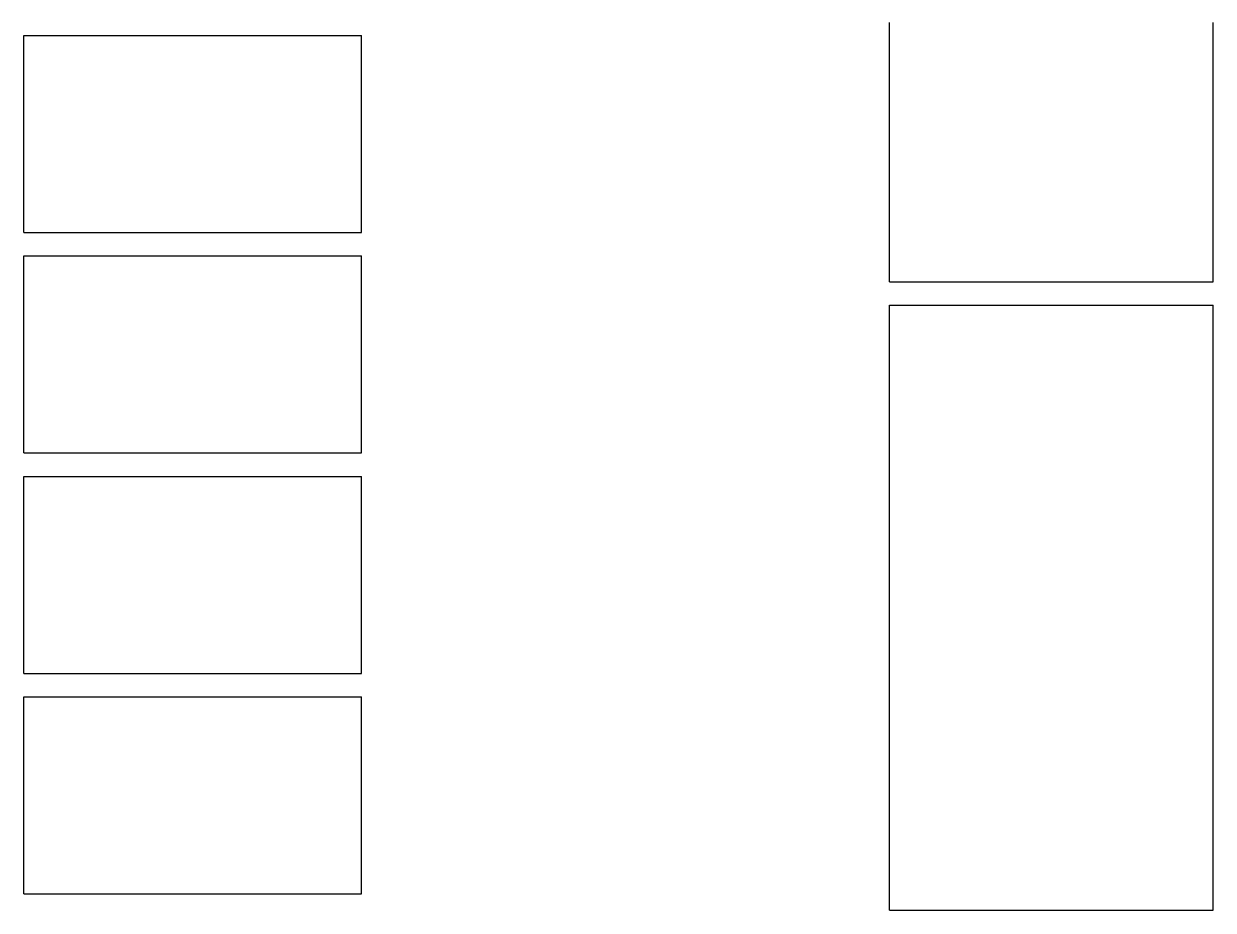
# Model space of a CAD drawing. Header units: metres. Extents: x -45 to 241, y 0 to 388.
# Drawn here: x -45.33 to -19.96, y 200.6 to 219.5 of the extents above; entities that cross this region are included whole.
import ezdxf

# ---------------------------------------------------------------- set-up
doc = ezdxf.new("R2010")
doc.units = ezdxf.units.M

msp = doc.modelspace()

# ---------------------------------------------------------------- linework, layer by layer
for points in [[(-26.868, 214), (-26.868, 214.205), (-26.868, 214.41), (-26.868, 214.614), (-26.868, 214.819), (-26.868, 215.024), (-26.868, 215.229), (-26.868, 215.433), (-26.868, 215.638), (-26.868, 215.843), (-26.868, 216.048), (-26.868, 216.252), (-26.868, 216.457), (-26.868, 216.662), (-26.868, 216.867), (-26.868, 217.071), (-26.868, 217.276), (-26.868, 217.481), (-26.868, 217.686), (-26.868, 217.89), (-26.868, 218.095), (-26.868, 218.3), (-26.868, 218.505), (-26.868, 218.71), (-26.868, 218.914), (-26.868, 219.119), (-26.868, 219.324), (-26.868, 219.529)], [(-19.964, 214), (-19.964, 214.205), (-19.964, 214.41), (-19.964, 214.614), (-19.964, 214.819), (-19.964, 215.024), (-19.964, 215.229), (-19.964, 215.433), (-19.964, 215.638), (-19.964, 215.843), (-19.964, 216.048), (-19.964, 216.252), (-19.964, 216.457), (-19.964, 216.662), (-19.964, 216.867), (-19.964, 217.071), (-19.964, 217.276), (-19.964, 217.481), (-19.964, 217.686), (-19.964, 217.89), (-19.964, 218.095), (-19.964, 218.3), (-19.964, 218.505), (-19.964, 218.71), (-19.964, 218.914), (-19.964, 219.119), (-19.964, 219.324), (-19.964, 219.529)], [(-45.325, 215.05), (-45.325, 215.117), (-45.325, 215.183), (-45.325, 215.25), (-45.325, 215.317), (-45.325, 215.383), (-45.325, 215.45), (-45.325, 215.517), (-45.325, 215.583), (-45.325, 215.65), (-45.325, 215.717), (-45.325, 215.783), (-45.325, 215.85), (-45.325, 215.917), (-45.325, 215.983), (-45.325, 216.05), (-45.325, 216.117), (-45.325, 216.183), (-45.325, 216.25), (-45.325, 216.317), (-45.325, 216.383), (-45.325, 216.45), (-45.325, 216.517), (-45.325, 216.583), (-45.325, 216.65), (-45.325, 216.717), (-45.325, 216.783), (-45.325, 216.85), (-45.325, 216.917), (-45.325, 216.983), (-45.325, 217.05), (-45.325, 217.117), (-45.325, 217.183), (-45.325, 217.25), (-45.325, 217.317), (-45.325, 217.383), (-45.325, 217.45), (-45.325, 217.517), (-45.325, 217.583), (-45.325, 217.65), (-45.325, 217.717), (-45.325, 217.783), (-45.325, 217.85), (-45.325, 217.917), (-45.325, 217.983), (-45.325, 218.05), (-45.325, 218.117), (-45.325, 218.183), (-45.325, 218.25), (-45.325, 218.317), (-45.325, 218.383), (-45.325, 218.45), (-45.325, 218.517), (-45.325, 218.583), (-45.325, 218.65), (-45.325, 218.717), (-45.325, 218.783), (-45.325, 218.85), (-45.325, 218.917), (-45.325, 218.983), (-45.325, 219.05), (-45.325, 219.117), (-45.325, 219.183), (-45.325, 219.25)], [(-45.325, 219.25), (-45.211, 219.25), (-45.096, 219.25), (-44.982, 219.25), (-44.868, 219.25), (-44.753, 219.25), (-44.639, 219.25), (-44.525, 219.25), (-44.411, 219.25), (-44.296, 219.25), (-44.182, 219.25), (-44.068, 219.25), (-43.953, 219.25), (-43.839, 219.25), (-43.725, 219.25), (-43.61, 219.25), (-43.496, 219.25), (-43.382, 219.25), (-43.267, 219.25), (-43.153, 219.25), (-43.039, 219.25), (-42.924, 219.25), (-42.81, 219.25), (-42.696, 219.25), (-42.581, 219.25), (-42.467, 219.25), (-42.353, 219.25), (-42.238, 219.25), (-42.124, 219.25), (-42.01, 219.25), (-41.895, 219.25), (-41.781, 219.25), (-41.667, 219.25), (-41.552, 219.25), (-41.438, 219.25), (-41.324, 219.25), (-41.209, 219.25), (-41.095, 219.25), (-40.981, 219.25), (-40.866, 219.25), (-40.752, 219.25), (-40.638, 219.25), (-40.523, 219.25), (-40.409, 219.25), (-40.295, 219.25), (-40.18, 219.25), (-40.066, 219.25), (-39.952, 219.25), (-39.838, 219.25), (-39.723, 219.25), (-39.609, 219.25), (-39.495, 219.25), (-39.38, 219.25), (-39.266, 219.25), (-39.152, 219.25), (-39.037, 219.25), (-38.923, 219.25), (-38.809, 219.25), (-38.694, 219.25), (-38.58, 219.25), (-38.466, 219.25), (-38.351, 219.25), (-38.237, 219.25), (-38.123, 219.25)], [(-38.123, 215.05), (-38.123, 215.117), (-38.123, 215.183), (-38.123, 215.25), (-38.123, 215.317), (-38.123, 215.383), (-38.123, 215.45), (-38.123, 215.517), (-38.123, 215.583), (-38.123, 215.65), (-38.123, 215.717), (-38.123, 215.783), (-38.123, 215.85), (-38.123, 215.917), (-38.123, 215.983), (-38.123, 216.05), (-38.123, 216.117), (-38.123, 216.183), (-38.123, 216.25), (-38.123, 216.317), (-38.123, 216.383), (-38.123, 216.45), (-38.123, 216.517), (-38.123, 216.583), (-38.123, 216.65), (-38.123, 216.717), (-38.123, 216.783), (-38.123, 216.85), (-38.123, 216.917), (-38.123, 216.983), (-38.123, 217.05), (-38.123, 217.117), (-38.123, 217.183), (-38.123, 217.25), (-38.123, 217.317), (-38.123, 217.383), (-38.123, 217.45), (-38.123, 217.517), (-38.123, 217.583), (-38.123, 217.65), (-38.123, 217.717), (-38.123, 217.783), (-38.123, 217.85), (-38.123, 217.917), (-38.123, 217.983), (-38.123, 218.05), (-38.123, 218.117), (-38.123, 218.183), (-38.123, 218.25), (-38.123, 218.317), (-38.123, 218.383), (-38.123, 218.45), (-38.123, 218.517), (-38.123, 218.583), (-38.123, 218.65), (-38.123, 218.717), (-38.123, 218.783), (-38.123, 218.85), (-38.123, 218.917), (-38.123, 218.983), (-38.123, 219.05), (-38.123, 219.117), (-38.123, 219.183), (-38.123, 219.25)], [(-45.325, 215.05), (-45.211, 215.05), (-45.096, 215.05), (-44.982, 215.05), (-44.868, 215.05), (-44.753, 215.05), (-44.639, 215.05), (-44.525, 215.05), (-44.411, 215.05), (-44.296, 215.05), (-44.182, 215.05), (-44.068, 215.05), (-43.953, 215.05), (-43.839, 215.05), (-43.725, 215.05), (-43.61, 215.05), (-43.496, 215.05), (-43.382, 215.05), (-43.267, 215.05), (-43.153, 215.05), (-43.039, 215.05), (-42.924, 215.05), (-42.81, 215.05), (-42.696, 215.05), (-42.581, 215.05), (-42.467, 215.05), (-42.353, 215.05), (-42.238, 215.05), (-42.124, 215.05), (-42.01, 215.05), (-41.895, 215.05), (-41.781, 215.05), (-41.667, 215.05), (-41.552, 215.05), (-41.438, 215.05), (-41.324, 215.05), (-41.209, 215.05), (-41.095, 215.05), (-40.981, 215.05), (-40.866, 215.05), (-40.752, 215.05), (-40.638, 215.05), (-40.523, 215.05), (-40.409, 215.05), (-40.295, 215.05), (-40.18, 215.05), (-40.066, 215.05), (-39.952, 215.05), (-39.838, 215.05), (-39.723, 215.05), (-39.609, 215.05), (-39.495, 215.05), (-39.38, 215.05), (-39.266, 215.05), (-39.152, 215.05), (-39.037, 215.05), (-38.923, 215.05), (-38.809, 215.05), (-38.694, 215.05), (-38.58, 215.05), (-38.466, 215.05), (-38.351, 215.05), (-38.237, 215.05), (-38.123, 215.05)], [(-45.325, 210.35), (-45.325, 210.417), (-45.325, 210.483), (-45.325, 210.55), (-45.325, 210.617), (-45.325, 210.683), (-45.325, 210.75), (-45.325, 210.817), (-45.325, 210.883), (-45.325, 210.95), (-45.325, 211.017), (-45.325, 211.083), (-45.325, 211.15), (-45.325, 211.217), (-45.325, 211.283), (-45.325, 211.35), (-45.325, 211.417), (-45.325, 211.483), (-45.325, 211.55), (-45.325, 211.617), (-45.325, 211.683), (-45.325, 211.75), (-45.325, 211.817), (-45.325, 211.883), (-45.325, 211.95), (-45.325, 212.017), (-45.325, 212.083), (-45.325, 212.15), (-45.325, 212.217), (-45.325, 212.283), (-45.325, 212.35), (-45.325, 212.417), (-45.325, 212.483), (-45.325, 212.55), (-45.325, 212.617), (-45.325, 212.683), (-45.325, 212.75), (-45.325, 212.817), (-45.325, 212.883), (-45.325, 212.95), (-45.325, 213.017), (-45.325, 213.083), (-45.325, 213.15), (-45.325, 213.217), (-45.325, 213.283), (-45.325, 213.35), (-45.325, 213.417), (-45.325, 213.483), (-45.325, 213.55), (-45.325, 213.617), (-45.325, 213.683), (-45.325, 213.75), (-45.325, 213.817), (-45.325, 213.883), (-45.325, 213.95), (-45.325, 214.017), (-45.325, 214.083), (-45.325, 214.15), (-45.325, 214.217), (-45.325, 214.283), (-45.325, 214.35), (-45.325, 214.417), (-45.325, 214.483), (-45.325, 214.55)], [(-45.325, 214.55), (-45.211, 214.55), (-45.096, 214.55), (-44.982, 214.55), (-44.868, 214.55), (-44.753, 214.55), (-44.639, 214.55), (-44.525, 214.55), (-44.411, 214.55), (-44.296, 214.55), (-44.182, 214.55), (-44.068, 214.55), (-43.953, 214.55), (-43.839, 214.55), (-43.725, 214.55), (-43.61, 214.55), (-43.496, 214.55), (-43.382, 214.55), (-43.267, 214.55), (-43.153, 214.55), (-43.039, 214.55), (-42.924, 214.55), (-42.81, 214.55), (-42.696, 214.55), (-42.581, 214.55), (-42.467, 214.55), (-42.353, 214.55), (-42.238, 214.55), (-42.124, 214.55), (-42.01, 214.55), (-41.895, 214.55), (-41.781, 214.55), (-41.667, 214.55), (-41.552, 214.55), (-41.438, 214.55), (-41.324, 214.55), (-41.209, 214.55), (-41.095, 214.55), (-40.981, 214.55), (-40.866, 214.55), (-40.752, 214.55), (-40.638, 214.55), (-40.523, 214.55), (-40.409, 214.55), (-40.295, 214.55), (-40.18, 214.55), (-40.066, 214.55), (-39.952, 214.55), (-39.838, 214.55), (-39.723, 214.55), (-39.609, 214.55), (-39.495, 214.55), (-39.38, 214.55), (-39.266, 214.55), (-39.152, 214.55), (-39.037, 214.55), (-38.923, 214.55), (-38.809, 214.55), (-38.694, 214.55), (-38.58, 214.55), (-38.466, 214.55), (-38.351, 214.55), (-38.237, 214.55), (-38.123, 214.55)], [(-38.123, 210.35), (-38.123, 210.417), (-38.123, 210.483), (-38.123, 210.55), (-38.123, 210.617), (-38.123, 210.683), (-38.123, 210.75), (-38.123, 210.817), (-38.123, 210.883), (-38.123, 210.95), (-38.123, 211.017), (-38.123, 211.083), (-38.123, 211.15), (-38.123, 211.217), (-38.123, 211.283), (-38.123, 211.35), (-38.123, 211.417), (-38.123, 211.483), (-38.123, 211.55), (-38.123, 211.617), (-38.123, 211.683), (-38.123, 211.75), (-38.123, 211.817), (-38.123, 211.883), (-38.123, 211.95), (-38.123, 212.017), (-38.123, 212.083), (-38.123, 212.15), (-38.123, 212.217), (-38.123, 212.283), (-38.123, 212.35), (-38.123, 212.417), (-38.123, 212.483), (-38.123, 212.55), (-38.123, 212.617), (-38.123, 212.683), (-38.123, 212.75), (-38.123, 212.817), (-38.123, 212.883), (-38.123, 212.95), (-38.123, 213.017), (-38.123, 213.083), (-38.123, 213.15), (-38.123, 213.217), (-38.123, 213.283), (-38.123, 213.35), (-38.123, 213.417), (-38.123, 213.483), (-38.123, 213.55), (-38.123, 213.617), (-38.123, 213.683), (-38.123, 213.75), (-38.123, 213.817), (-38.123, 213.883), (-38.123, 213.95), (-38.123, 214.017), (-38.123, 214.083), (-38.123, 214.15), (-38.123, 214.217), (-38.123, 214.283), (-38.123, 214.35), (-38.123, 214.417), (-38.123, 214.483), (-38.123, 214.55)], [(-26.868, 214), (-26.758, 214), (-26.649, 214), (-26.539, 214), (-26.429, 214), (-26.32, 214), (-26.21, 214), (-26.101, 214), (-25.991, 214), (-25.881, 214), (-25.772, 214), (-25.662, 214), (-25.553, 214), (-25.443, 214), (-25.333, 214), (-25.224, 214), (-25.114, 214), (-25.005, 214), (-24.895, 214), (-24.786, 214), (-24.676, 214), (-24.566, 214), (-24.457, 214), (-24.347, 214), (-24.238, 214), (-24.128, 214), (-24.018, 214), (-23.909, 214), (-23.799, 214), (-23.69, 214), (-23.58, 214), (-23.47, 214), (-23.361, 214), (-23.251, 214), (-23.142, 214), (-23.032, 214), (-22.923, 214), (-22.813, 214), (-22.703, 214), (-22.594, 214), (-22.484, 214), (-22.375, 214), (-22.265, 214), (-22.155, 214), (-22.046, 214), (-21.936, 214), (-21.827, 214), (-21.717, 214), (-21.607, 214), (-21.498, 214), (-21.388, 214), (-21.279, 214), (-21.169, 214), (-21.06, 214), (-20.95, 214), (-20.84, 214), (-20.731, 214), (-20.621, 214), (-20.512, 214), (-20.402, 214), (-20.292, 214), (-20.183, 214), (-20.073, 214), (-19.964, 214)], [(-26.868, 200.6), (-26.868, 200.805), (-26.868, 201.01), (-26.868, 201.214), (-26.868, 201.419), (-26.868, 201.624), (-26.868, 201.829), (-26.868, 202.033), (-26.868, 202.238), (-26.868, 202.443), (-26.868, 202.648), (-26.868, 202.852), (-26.868, 203.057), (-26.868, 203.262), (-26.868, 203.467), (-26.868, 203.671), (-26.868, 203.876), (-26.868, 204.081), (-26.868, 204.286), (-26.868, 204.49), (-26.868, 204.695), (-26.868, 204.9), (-26.868, 205.105), (-26.868, 205.31), (-26.868, 205.514), (-26.868, 205.719), (-26.868, 205.924), (-26.868, 206.129), (-26.868, 206.333), (-26.868, 206.538), (-26.868, 206.743), (-26.868, 206.948), (-26.868, 207.152), (-26.868, 207.357), (-26.868, 207.562), (-26.868, 207.767), (-26.868, 207.971), (-26.868, 208.176), (-26.868, 208.381), (-26.868, 208.586), (-26.868, 208.79), (-26.868, 208.995), (-26.868, 209.2), (-26.868, 209.405), (-26.868, 209.61), (-26.868, 209.814), (-26.868, 210.019), (-26.868, 210.224), (-26.868, 210.429), (-26.868, 210.633), (-26.868, 210.838), (-26.868, 211.043), (-26.868, 211.248), (-26.868, 211.452), (-26.868, 211.657), (-26.868, 211.862), (-26.868, 212.067), (-26.868, 212.271), (-26.868, 212.476), (-26.868, 212.681), (-26.868, 212.886), (-26.868, 213.09), (-26.868, 213.295), (-26.868, 213.5)], [(-26.868, 213.5), (-26.758, 213.5), (-26.649, 213.5), (-26.539, 213.5), (-26.429, 213.5), (-26.32, 213.5), (-26.21, 213.5), (-26.101, 213.5), (-25.991, 213.5), (-25.881, 213.5), (-25.772, 213.5), (-25.662, 213.5), (-25.553, 213.5), (-25.443, 213.5), (-25.333, 213.5), (-25.224, 213.5), (-25.114, 213.5), (-25.005, 213.5), (-24.895, 213.5), (-24.786, 213.5), (-24.676, 213.5), (-24.566, 213.5), (-24.457, 213.5), (-24.347, 213.5), (-24.238, 213.5), (-24.128, 213.5), (-24.018, 213.5), (-23.909, 213.5), (-23.799, 213.5), (-23.69, 213.5), (-23.58, 213.5), (-23.47, 213.5), (-23.361, 213.5), (-23.251, 213.5), (-23.142, 213.5), (-23.032, 213.5), (-22.923, 213.5), (-22.813, 213.5), (-22.703, 213.5), (-22.594, 213.5), (-22.484, 213.5), (-22.375, 213.5), (-22.265, 213.5), (-22.155, 213.5), (-22.046, 213.5), (-21.936, 213.5), (-21.827, 213.5), (-21.717, 213.5), (-21.607, 213.5), (-21.498, 213.5), (-21.388, 213.5), (-21.279, 213.5), (-21.169, 213.5), (-21.06, 213.5), (-20.95, 213.5), (-20.84, 213.5), (-20.731, 213.5), (-20.621, 213.5), (-20.512, 213.5), (-20.402, 213.5), (-20.292, 213.5), (-20.183, 213.5), (-20.073, 213.5), (-19.964, 213.5)], [(-19.964, 200.6), (-19.964, 200.805), (-19.964, 201.01), (-19.964, 201.214), (-19.964, 201.419), (-19.964, 201.624), (-19.964, 201.829), (-19.964, 202.033), (-19.964, 202.238), (-19.964, 202.443), (-19.964, 202.648), (-19.964, 202.852), (-19.964, 203.057), (-19.964, 203.262), (-19.964, 203.467), (-19.964, 203.671), (-19.964, 203.876), (-19.964, 204.081), (-19.964, 204.286), (-19.964, 204.49), (-19.964, 204.695), (-19.964, 204.9), (-19.964, 205.105), (-19.964, 205.31), (-19.964, 205.514), (-19.964, 205.719), (-19.964, 205.924), (-19.964, 206.129), (-19.964, 206.333), (-19.964, 206.538), (-19.964, 206.743), (-19.964, 206.948), (-19.964, 207.152), (-19.964, 207.357), (-19.964, 207.562), (-19.964, 207.767), (-19.964, 207.971), (-19.964, 208.176), (-19.964, 208.381), (-19.964, 208.586), (-19.964, 208.79), (-19.964, 208.995), (-19.964, 209.2), (-19.964, 209.405), (-19.964, 209.61), (-19.964, 209.814), (-19.964, 210.019), (-19.964, 210.224), (-19.964, 210.429), (-19.964, 210.633), (-19.964, 210.838), (-19.964, 211.043), (-19.964, 211.248), (-19.964, 211.452), (-19.964, 211.657), (-19.964, 211.862), (-19.964, 212.067), (-19.964, 212.271), (-19.964, 212.476), (-19.964, 212.681), (-19.964, 212.886), (-19.964, 213.09), (-19.964, 213.295), (-19.964, 213.5)], [(-45.325, 210.35), (-45.211, 210.35), (-45.096, 210.35), (-44.982, 210.35), (-44.868, 210.35), (-44.753, 210.35), (-44.639, 210.35), (-44.525, 210.35), (-44.411, 210.35), (-44.296, 210.35), (-44.182, 210.35), (-44.068, 210.35), (-43.953, 210.35), (-43.839, 210.35), (-43.725, 210.35), (-43.61, 210.35), (-43.496, 210.35), (-43.382, 210.35), (-43.267, 210.35), (-43.153, 210.35), (-43.039, 210.35), (-42.924, 210.35), (-42.81, 210.35), (-42.696, 210.35), (-42.581, 210.35), (-42.467, 210.35), (-42.353, 210.35), (-42.238, 210.35), (-42.124, 210.35), (-42.01, 210.35), (-41.895, 210.35), (-41.781, 210.35), (-41.667, 210.35), (-41.552, 210.35), (-41.438, 210.35), (-41.324, 210.35), (-41.209, 210.35), (-41.095, 210.35), (-40.981, 210.35), (-40.866, 210.35), (-40.752, 210.35), (-40.638, 210.35), (-40.523, 210.35), (-40.409, 210.35), (-40.295, 210.35), (-40.18, 210.35), (-40.066, 210.35), (-39.952, 210.35), (-39.838, 210.35), (-39.723, 210.35), (-39.609, 210.35), (-39.495, 210.35), (-39.38, 210.35), (-39.266, 210.35), (-39.152, 210.35), (-39.037, 210.35), (-38.923, 210.35), (-38.809, 210.35), (-38.694, 210.35), (-38.58, 210.35), (-38.466, 210.35), (-38.351, 210.35), (-38.237, 210.35), (-38.123, 210.35)], [(-45.325, 205.65), (-45.325, 205.717), (-45.325, 205.783), (-45.325, 205.85), (-45.325, 205.917), (-45.325, 205.983), (-45.325, 206.05), (-45.325, 206.117), (-45.325, 206.183), (-45.325, 206.25), (-45.325, 206.317), (-45.325, 206.383), (-45.325, 206.45), (-45.325, 206.517), (-45.325, 206.583), (-45.325, 206.65), (-45.325, 206.717), (-45.325, 206.783), (-45.325, 206.85), (-45.325, 206.917), (-45.325, 206.983), (-45.325, 207.05), (-45.325, 207.117), (-45.325, 207.183), (-45.325, 207.25), (-45.325, 207.317), (-45.325, 207.383), (-45.325, 207.45), (-45.325, 207.517), (-45.325, 207.583), (-45.325, 207.65), (-45.325, 207.717), (-45.325, 207.783), (-45.325, 207.85), (-45.325, 207.917), (-45.325, 207.983), (-45.325, 208.05), (-45.325, 208.117), (-45.325, 208.183), (-45.325, 208.25), (-45.325, 208.317), (-45.325, 208.383), (-45.325, 208.45), (-45.325, 208.517), (-45.325, 208.583), (-45.325, 208.65), (-45.325, 208.717), (-45.325, 208.783), (-45.325, 208.85), (-45.325, 208.917), (-45.325, 208.983), (-45.325, 209.05), (-45.325, 209.117), (-45.325, 209.183), (-45.325, 209.25), (-45.325, 209.317), (-45.325, 209.383), (-45.325, 209.45), (-45.325, 209.517), (-45.325, 209.583), (-45.325, 209.65), (-45.325, 209.717), (-45.325, 209.783), (-45.325, 209.85)], [(-45.325, 209.85), (-45.211, 209.85), (-45.096, 209.85), (-44.982, 209.85), (-44.868, 209.85), (-44.753, 209.85), (-44.639, 209.85), (-44.525, 209.85), (-44.411, 209.85), (-44.296, 209.85), (-44.182, 209.85), (-44.068, 209.85), (-43.953, 209.85), (-43.839, 209.85), (-43.725, 209.85), (-43.61, 209.85), (-43.496, 209.85), (-43.382, 209.85), (-43.267, 209.85), (-43.153, 209.85), (-43.039, 209.85), (-42.924, 209.85), (-42.81, 209.85), (-42.696, 209.85), (-42.581, 209.85), (-42.467, 209.85), (-42.353, 209.85), (-42.238, 209.85), (-42.124, 209.85), (-42.01, 209.85), (-41.895, 209.85), (-41.781, 209.85), (-41.667, 209.85), (-41.552, 209.85), (-41.438, 209.85), (-41.324, 209.85), (-41.209, 209.85), (-41.095, 209.85), (-40.981, 209.85), (-40.866, 209.85), (-40.752, 209.85), (-40.638, 209.85), (-40.523, 209.85), (-40.409, 209.85), (-40.295, 209.85), (-40.18, 209.85), (-40.066, 209.85), (-39.952, 209.85), (-39.838, 209.85), (-39.723, 209.85), (-39.609, 209.85), (-39.495, 209.85), (-39.38, 209.85), (-39.266, 209.85), (-39.152, 209.85), (-39.037, 209.85), (-38.923, 209.85), (-38.809, 209.85), (-38.694, 209.85), (-38.58, 209.85), (-38.466, 209.85), (-38.351, 209.85), (-38.237, 209.85), (-38.123, 209.85)], [(-38.123, 205.65), (-38.123, 205.717), (-38.123, 205.783), (-38.123, 205.85), (-38.123, 205.917), (-38.123, 205.983), (-38.123, 206.05), (-38.123, 206.117), (-38.123, 206.183), (-38.123, 206.25), (-38.123, 206.317), (-38.123, 206.383), (-38.123, 206.45), (-38.123, 206.517), (-38.123, 206.583), (-38.123, 206.65), (-38.123, 206.717), (-38.123, 206.783), (-38.123, 206.85), (-38.123, 206.917), (-38.123, 206.983), (-38.123, 207.05), (-38.123, 207.117), (-38.123, 207.183), (-38.123, 207.25), (-38.123, 207.317), (-38.123, 207.383), (-38.123, 207.45), (-38.123, 207.517), (-38.123, 207.583), (-38.123, 207.65), (-38.123, 207.717), (-38.123, 207.783), (-38.123, 207.85), (-38.123, 207.917), (-38.123, 207.983), (-38.123, 208.05), (-38.123, 208.117), (-38.123, 208.183), (-38.123, 208.25), (-38.123, 208.317), (-38.123, 208.383), (-38.123, 208.45), (-38.123, 208.517), (-38.123, 208.583), (-38.123, 208.65), (-38.123, 208.717), (-38.123, 208.783), (-38.123, 208.85), (-38.123, 208.917), (-38.123, 208.983), (-38.123, 209.05), (-38.123, 209.117), (-38.123, 209.183), (-38.123, 209.25), (-38.123, 209.317), (-38.123, 209.383), (-38.123, 209.45), (-38.123, 209.517), (-38.123, 209.583), (-38.123, 209.65), (-38.123, 209.717), (-38.123, 209.783), (-38.123, 209.85)], [(-45.325, 205.65), (-45.211, 205.65), (-45.096, 205.65), (-44.982, 205.65), (-44.868, 205.65), (-44.753, 205.65), (-44.639, 205.65), (-44.525, 205.65), (-44.411, 205.65), (-44.296, 205.65), (-44.182, 205.65), (-44.068, 205.65), (-43.953, 205.65), (-43.839, 205.65), (-43.725, 205.65), (-43.61, 205.65), (-43.496, 205.65), (-43.382, 205.65), (-43.267, 205.65), (-43.153, 205.65), (-43.039, 205.65), (-42.924, 205.65), (-42.81, 205.65), (-42.696, 205.65), (-42.581, 205.65), (-42.467, 205.65), (-42.353, 205.65), (-42.238, 205.65), (-42.124, 205.65), (-42.01, 205.65), (-41.895, 205.65), (-41.781, 205.65), (-41.667, 205.65), (-41.552, 205.65), (-41.438, 205.65), (-41.324, 205.65), (-41.209, 205.65), (-41.095, 205.65), (-40.981, 205.65), (-40.866, 205.65), (-40.752, 205.65), (-40.638, 205.65), (-40.523, 205.65), (-40.409, 205.65), (-40.295, 205.65), (-40.18, 205.65), (-40.066, 205.65), (-39.952, 205.65), (-39.838, 205.65), (-39.723, 205.65), (-39.609, 205.65), (-39.495, 205.65), (-39.38, 205.65), (-39.266, 205.65), (-39.152, 205.65), (-39.037, 205.65), (-38.923, 205.65), (-38.809, 205.65), (-38.694, 205.65), (-38.58, 205.65), (-38.466, 205.65), (-38.351, 205.65), (-38.237, 205.65), (-38.123, 205.65)], [(-45.325, 200.95), (-45.325, 201.017), (-45.325, 201.083), (-45.325, 201.15), (-45.325, 201.217), (-45.325, 201.283), (-45.325, 201.35), (-45.325, 201.417), (-45.325, 201.483), (-45.325, 201.55), (-45.325, 201.617), (-45.325, 201.683), (-45.325, 201.75), (-45.325, 201.817), (-45.325, 201.883), (-45.325, 201.95), (-45.325, 202.017), (-45.325, 202.083), (-45.325, 202.15), (-45.325, 202.217), (-45.325, 202.283), (-45.325, 202.35), (-45.325, 202.417), (-45.325, 202.483), (-45.325, 202.55), (-45.325, 202.617), (-45.325, 202.683), (-45.325, 202.75), (-45.325, 202.817), (-45.325, 202.883), (-45.325, 202.95), (-45.325, 203.017), (-45.325, 203.083), (-45.325, 203.15), (-45.325, 203.217), (-45.325, 203.283), (-45.325, 203.35), (-45.325, 203.417), (-45.325, 203.483), (-45.325, 203.55), (-45.325, 203.617), (-45.325, 203.683), (-45.325, 203.75), (-45.325, 203.817), (-45.325, 203.883), (-45.325, 203.95), (-45.325, 204.017), (-45.325, 204.083), (-45.325, 204.15), (-45.325, 204.217), (-45.325, 204.283), (-45.325, 204.35), (-45.325, 204.417), (-45.325, 204.483), (-45.325, 204.55), (-45.325, 204.617), (-45.325, 204.683), (-45.325, 204.75), (-45.325, 204.817), (-45.325, 204.883), (-45.325, 204.95), (-45.325, 205.017), (-45.325, 205.083), (-45.325, 205.15)], [(-45.325, 205.15), (-45.211, 205.15), (-45.096, 205.15), (-44.982, 205.15), (-44.868, 205.15), (-44.753, 205.15), (-44.639, 205.15), (-44.525, 205.15), (-44.411, 205.15), (-44.296, 205.15), (-44.182, 205.15), (-44.068, 205.15), (-43.953, 205.15), (-43.839, 205.15), (-43.725, 205.15), (-43.61, 205.15), (-43.496, 205.15), (-43.382, 205.15), (-43.267, 205.15), (-43.153, 205.15), (-43.039, 205.15), (-42.924, 205.15), (-42.81, 205.15), (-42.696, 205.15), (-42.581, 205.15), (-42.467, 205.15), (-42.353, 205.15), (-42.238, 205.15), (-42.124, 205.15), (-42.01, 205.15), (-41.895, 205.15), (-41.781, 205.15), (-41.667, 205.15), (-41.552, 205.15), (-41.438, 205.15), (-41.324, 205.15), (-41.209, 205.15), (-41.095, 205.15), (-40.981, 205.15), (-40.866, 205.15), (-40.752, 205.15), (-40.638, 205.15), (-40.523, 205.15), (-40.409, 205.15), (-40.295, 205.15), (-40.18, 205.15), (-40.066, 205.15), (-39.952, 205.15), (-39.838, 205.15), (-39.723, 205.15), (-39.609, 205.15), (-39.495, 205.15), (-39.38, 205.15), (-39.266, 205.15), (-39.152, 205.15), (-39.037, 205.15), (-38.923, 205.15), (-38.809, 205.15), (-38.694, 205.15), (-38.58, 205.15), (-38.466, 205.15), (-38.351, 205.15), (-38.237, 205.15), (-38.123, 205.15)], [(-38.123, 200.95), (-38.123, 201.017), (-38.123, 201.083), (-38.123, 201.15), (-38.123, 201.217), (-38.123, 201.283), (-38.123, 201.35), (-38.123, 201.417), (-38.123, 201.483), (-38.123, 201.55), (-38.123, 201.617), (-38.123, 201.683), (-38.123, 201.75), (-38.123, 201.817), (-38.123, 201.883), (-38.123, 201.95), (-38.123, 202.017), (-38.123, 202.083), (-38.123, 202.15), (-38.123, 202.217), (-38.123, 202.283), (-38.123, 202.35), (-38.123, 202.417), (-38.123, 202.483), (-38.123, 202.55), (-38.123, 202.617), (-38.123, 202.683), (-38.123, 202.75), (-38.123, 202.817), (-38.123, 202.883), (-38.123, 202.95), (-38.123, 203.017), (-38.123, 203.083), (-38.123, 203.15), (-38.123, 203.217), (-38.123, 203.283), (-38.123, 203.35), (-38.123, 203.417), (-38.123, 203.483), (-38.123, 203.55), (-38.123, 203.617), (-38.123, 203.683), (-38.123, 203.75), (-38.123, 203.817), (-38.123, 203.883), (-38.123, 203.95), (-38.123, 204.017), (-38.123, 204.083), (-38.123, 204.15), (-38.123, 204.217), (-38.123, 204.283), (-38.123, 204.35), (-38.123, 204.417), (-38.123, 204.483), (-38.123, 204.55), (-38.123, 204.617), (-38.123, 204.683), (-38.123, 204.75), (-38.123, 204.817), (-38.123, 204.883), (-38.123, 204.95), (-38.123, 205.017), (-38.123, 205.083), (-38.123, 205.15)], [(-45.325, 200.95), (-45.211, 200.95), (-45.096, 200.95), (-44.982, 200.95), (-44.868, 200.95), (-44.753, 200.95), (-44.639, 200.95), (-44.525, 200.95), (-44.411, 200.95), (-44.296, 200.95), (-44.182, 200.95), (-44.068, 200.95), (-43.953, 200.95), (-43.839, 200.95), (-43.725, 200.95), (-43.61, 200.95), (-43.496, 200.95), (-43.382, 200.95), (-43.267, 200.95), (-43.153, 200.95), (-43.039, 200.95), (-42.924, 200.95), (-42.81, 200.95), (-42.696, 200.95), (-42.581, 200.95), (-42.467, 200.95), (-42.353, 200.95), (-42.238, 200.95), (-42.124, 200.95), (-42.01, 200.95), (-41.895, 200.95), (-41.781, 200.95), (-41.667, 200.95), (-41.552, 200.95), (-41.438, 200.95), (-41.324, 200.95), (-41.209, 200.95), (-41.095, 200.95), (-40.981, 200.95), (-40.866, 200.95), (-40.752, 200.95), (-40.638, 200.95), (-40.523, 200.95), (-40.409, 200.95), (-40.295, 200.95), (-40.18, 200.95), (-40.066, 200.95), (-39.952, 200.95), (-39.838, 200.95), (-39.723, 200.95), (-39.609, 200.95), (-39.495, 200.95), (-39.38, 200.95), (-39.266, 200.95), (-39.152, 200.95), (-39.037, 200.95), (-38.923, 200.95), (-38.809, 200.95), (-38.694, 200.95), (-38.58, 200.95), (-38.466, 200.95), (-38.351, 200.95), (-38.237, 200.95), (-38.123, 200.95)], [(-26.868, 200.6), (-26.758, 200.6), (-26.649, 200.6), (-26.539, 200.6), (-26.429, 200.6), (-26.32, 200.6), (-26.21, 200.6), (-26.101, 200.6), (-25.991, 200.6), (-25.881, 200.6), (-25.772, 200.6), (-25.662, 200.6), (-25.553, 200.6), (-25.443, 200.6), (-25.333, 200.6), (-25.224, 200.6), (-25.114, 200.6), (-25.005, 200.6), (-24.895, 200.6), (-24.786, 200.6), (-24.676, 200.6), (-24.566, 200.6), (-24.457, 200.6), (-24.347, 200.6), (-24.238, 200.6), (-24.128, 200.6), (-24.018, 200.6), (-23.909, 200.6), (-23.799, 200.6), (-23.69, 200.6), (-23.58, 200.6), (-23.47, 200.6), (-23.361, 200.6), (-23.251, 200.6), (-23.142, 200.6), (-23.032, 200.6), (-22.923, 200.6), (-22.813, 200.6), (-22.703, 200.6), (-22.594, 200.6), (-22.484, 200.6), (-22.375, 200.6), (-22.265, 200.6), (-22.155, 200.6), (-22.046, 200.6), (-21.936, 200.6), (-21.827, 200.6), (-21.717, 200.6), (-21.607, 200.6), (-21.498, 200.6), (-21.388, 200.6), (-21.279, 200.6), (-21.169, 200.6), (-21.06, 200.6), (-20.95, 200.6), (-20.84, 200.6), (-20.731, 200.6), (-20.621, 200.6), (-20.512, 200.6), (-20.402, 200.6), (-20.292, 200.6), (-20.183, 200.6), (-20.073, 200.6), (-19.964, 200.6)]]:
    msp.add_lwpolyline(points)

doc.saveas('drawing.dxf')
